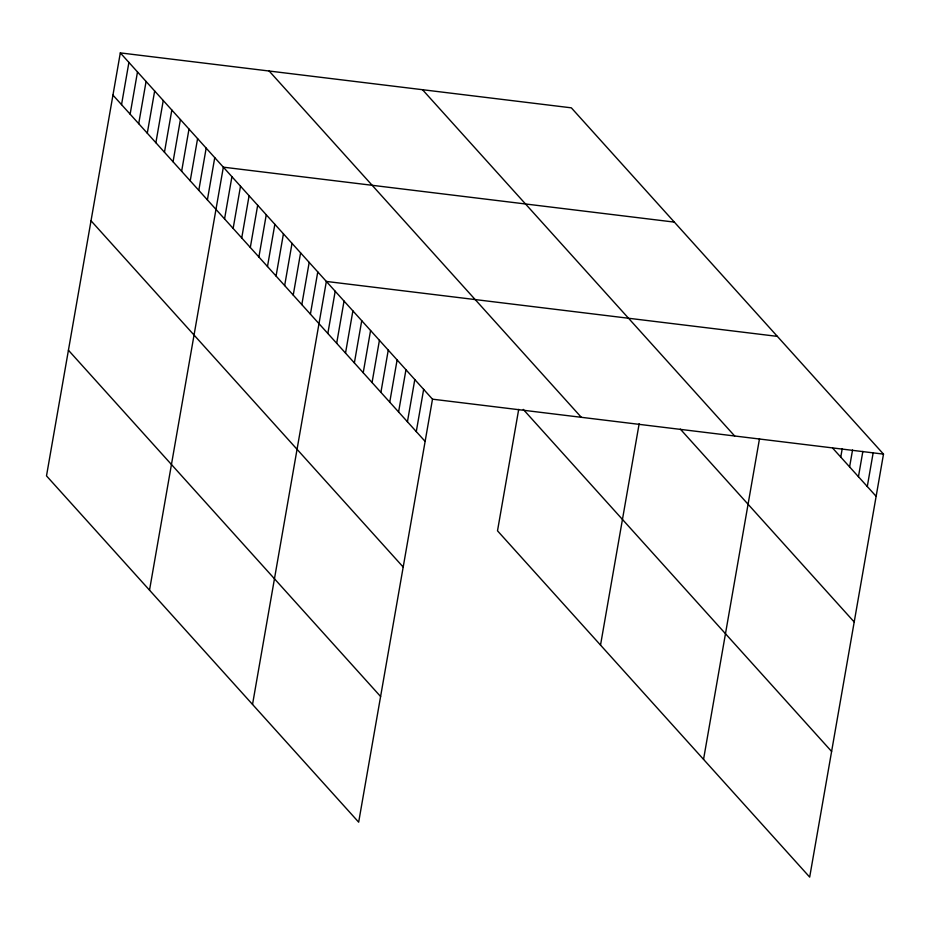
<?xml version="1.0" encoding="UTF-8"?>
<svg xmlns="http://www.w3.org/2000/svg" width="930" height="930" viewBox="0 0 930 930"><rect width="100%" height="100%" fill="white"/><g stroke="black" fill="none" stroke-linecap="round" stroke-linejoin="round"><path stroke-width="1.4" d="M120.319 52.894L46.5 475.881L358.666 822.167L432.497 399.179L120.319 52.894L571.334 107.834L883.5 454.119L809.681 877.106L497.504 530.821L518.707 409.351M121.539 104.637L128.91 62.415M130.13 114.158L137.489 71.947M138.709 123.678L146.08 81.468M147.289 133.199L154.659 90.989M155.88 142.72L163.25 100.51M164.459 152.253L171.829 110.031M173.05 161.774L180.42 119.552M181.629 171.294L188.999 129.084M190.22 180.815L197.59 138.605M198.799 190.336L206.169 148.126M207.39 199.857L214.749 157.647M149.521 590.155L223.34 167.168L674.343 222.107M224.56 218.91L231.919 176.7M233.139 228.431L240.51 186.221M241.73 237.952L249.089 195.742M250.31 247.473L257.68 205.263M258.889 257.006L266.259 214.784M267.48 266.526L274.85 224.304M276.059 276.047L283.429 233.837M284.65 285.568L292.02 243.358M293.229 295.089L300.599 252.879M301.82 304.61L309.19 262.4M310.399 314.142L317.769 271.92M252.53 704.429L326.349 281.441L777.364 336.381M327.837 333.475L335.195 291.253M336.672 343.286L344.042 301.064M345.518 353.098L352.889 310.876M354.365 362.909L361.735 320.687M363.212 372.721L370.582 330.499M372.058 382.532L379.428 340.31M380.905 392.344L388.263 350.122M389.74 402.155L397.11 359.933M398.586 411.967L405.957 369.745M407.433 421.778L414.803 379.556M416.28 431.59L423.65 389.368M600.524 645.095L639.154 423.743M703.545 759.368L759.519 438.635M840.755 457.083L842.231 448.644M849.602 466.895L852.543 450.015M858.448 476.706L862.866 451.375M867.283 486.518L873.177 452.747M432.497 399.179L883.5 454.119M832.792 448.26L876.13 496.329M422.499 89.699L734.665 435.984M680.342 429.125L854.205 621.984M269.154 71.029L581.32 417.314M523.253 409.398L831.606 751.452M112.96 95.116L425.126 441.401M91.024 220.77L403.19 567.056M68.425 350.226L380.603 696.512"/></g></svg>
